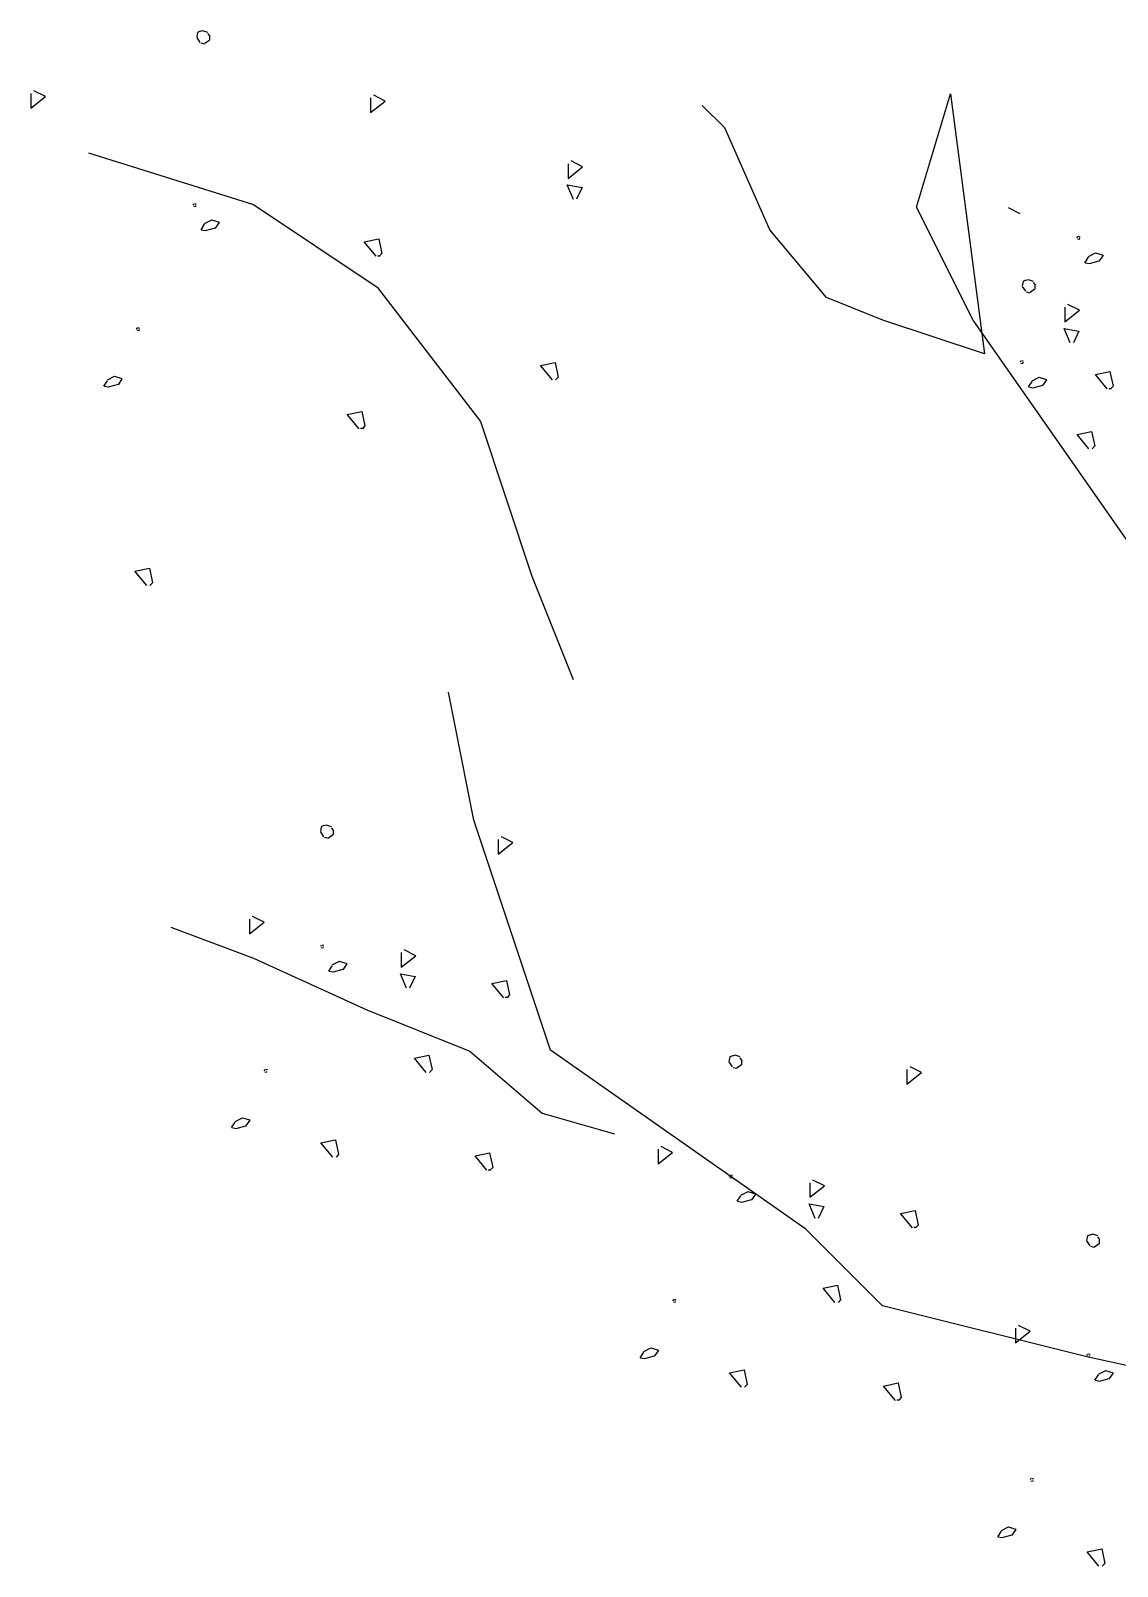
# Model space of a CAD drawing. Extents: x -1.78 to 1.64, y 0 to 4.33.
# Drawn here: x -1.781 to -1.011, y 2.025 to 3.114 of the extents above; entities that cross this region are included whole.
import ezdxf

# ---------------------------------------------------------------- set-up
doc = ezdxf.new("R2010")
doc.units = 0
doc.header["$MEASUREMENT"] = 0

msp = doc.modelspace()

# ---------------------------------------------------------------- linework, layer by layer
for p, q in [((-1.6631, 3.1126), (-1.6637, 3.1094)), ((-1.6637, 3.1091), (-1.6615, 3.1056)), ((-1.6612, 3.1136), (-1.6631, 3.1126)), ((-1.6593, 3.1139), (-1.6612, 3.1132)), ((-1.6609, 3.1053), (-1.6583, 3.1046)), ((-1.6558, 3.1126), (-1.6593, 3.1139)), ((-1.658, 3.105), (-1.6545, 3.1075)), ((-1.6542, 3.1101), (-1.6558, 3.112)), ((-1.6545, 3.1075), (-1.6545, 3.1101)), ((-1.7711, 3.0672), (-1.7793, 3.0713)), ((-1.7815, 3.0694), (-1.7815, 3.059)), ((-1.7815, 3.059), (-1.7711, 3.0672)), ((-1.5404, 3.0662), (-1.5404, 3.0558)), ((-1.5404, 3.0558), (-1.53, 3.064)), ((-1.53, 3.064), (-1.5382, 3.0681)), ((-1.2892, 3.0449), (-1.3052, 3.0609)), ((-1.1531, 2.9888), (-1.129, 3.069)), ((-1.129, 3.069), (-1.105, 2.8847)), ((-1.2572, 2.9728), (-1.2892, 3.0449)), ((-1.7406, 3.0272), (-1.6235, 2.9906)), ((-1.4003, 3.0196), (-1.4003, 3.0092)), ((-1.4003, 3.0092), (-1.39, 3.0174)), ((-1.39, 3.0174), (-1.3981, 3.0215)), ((-1.3965, 2.9943), (-1.4009, 3.0046)), ((-1.4009, 3.0046), (-1.3904, 3.0026)), ((-1.3904, 3.0026), (-1.3943, 2.9944)), ((-1.666, 2.9912), (-1.6666, 2.9903)), ((-1.666, 2.9897), (-1.6644, 2.9893)), ((-1.6641, 2.9909), (-1.6654, 2.9912)), ((-1.6644, 2.99), (-1.6644, 2.9903)), ((-1.6235, 2.9906), (-1.5357, 2.9321)), ((-1.113, 2.9087), (-1.1531, 2.9888)), ((-1.0796, 2.9841), (-1.0878, 2.9882)), ((-1.6584, 2.9766), (-1.6609, 2.9728)), ((-1.6606, 2.9728), (-1.6574, 2.9722)), ((-1.6533, 2.9795), (-1.6584, 2.9769)), ((-1.6574, 2.9722), (-1.6504, 2.9741)), ((-1.6476, 2.9779), (-1.653, 2.9795)), ((-1.6504, 2.9738), (-1.6476, 2.9779)), ((-1.2171, 2.9247), (-1.2572, 2.9728)), ((-1.5449, 2.9641), (-1.5345, 2.9662)), ((-1.5364, 2.9539), (-1.5449, 2.9641)), ((-1.5345, 2.9662), (-1.5324, 2.9559)), ((-1.039, 2.9679), (-1.0397, 2.9669)), ((-1.039, 2.9663), (-1.0374, 2.966)), ((-1.0371, 2.9675), (-1.0384, 2.9679)), ((-1.0374, 2.9666), (-1.0374, 2.9669)), ((-1.5354, 2.9543), (-1.5335, 2.9543)), ((-1.5324, 2.9559), (-1.5342, 2.954)), ((-1.0314, 2.9532), (-1.0339, 2.9494)), ((-1.0263, 2.9561), (-1.0314, 2.9536)), ((-1.0305, 2.9488), (-1.0235, 2.9507)), ((-1.0206, 2.9545), (-1.026, 2.9561)), ((-1.0235, 2.9504), (-1.0206, 2.9545)), ((-1.0336, 2.9494), (-1.0305, 2.9488)), ((-1.5357, 2.9321), (-1.4625, 2.8369)), ((-1.0775, 2.936), (-1.0782, 2.9329)), ((-1.0782, 2.9325), (-1.0759, 2.9291)), ((-1.0756, 2.937), (-1.0775, 2.936)), ((-1.0737, 2.9373), (-1.0756, 2.9367)), ((-1.0702, 2.936), (-1.0737, 2.9373)), ((-1.0725, 2.9284), (-1.069, 2.931)), ((-1.0686, 2.9335), (-1.0702, 2.9354)), ((-1.069, 2.931), (-1.069, 2.9335)), ((-1.1771, 2.9087), (-1.2171, 2.9247)), ((-1.0753, 2.9287), (-1.0728, 2.9281)), ((-1.0376, 2.9157), (-1.0458, 2.9198)), ((-1.105, 2.8847), (-1.1771, 2.9087)), ((-1.0009, 2.7484), (-1.113, 2.9087)), ((-1.048, 2.9179), (-1.048, 2.9075)), ((-1.048, 2.9075), (-1.0376, 2.9157)), ((-1.706, 2.9031), (-1.7067, 2.9021)), ((-1.706, 2.9015), (-1.7044, 2.9012)), ((-1.7041, 2.9028), (-1.7054, 2.9031)), ((-1.7044, 2.9018), (-1.7044, 2.9021)), ((-1.0441, 2.8925), (-1.0485, 2.9028)), ((-1.0485, 2.9028), (-1.0381, 2.9009)), ((-1.0381, 2.9009), (-1.0419, 2.8926)), ((-1.4198, 2.8765), (-1.4095, 2.8786)), ((-1.4114, 2.8663), (-1.4198, 2.8765)), ((-1.4095, 2.8786), (-1.4073, 2.8683)), ((-1.0791, 2.8797), (-1.0797, 2.8788)), ((-1.0791, 2.8781), (-1.0775, 2.8778)), ((-1.0772, 2.8794), (-1.0784, 2.8797)), ((-1.0775, 2.8784), (-1.0775, 2.8788)), ((-1.7273, 2.8657), (-1.7298, 2.8619)), ((-1.7222, 2.8686), (-1.7273, 2.866)), ((-1.7165, 2.867), (-1.7219, 2.8686)), ((-1.7193, 2.8628), (-1.7165, 2.867)), ((-1.4073, 2.8683), (-1.4092, 2.8664)), ((-1.0714, 2.8651), (-1.074, 2.8613)), ((-1.0664, 2.868), (-1.0714, 2.8654)), ((-1.0606, 2.8664), (-1.066, 2.868)), ((-1.0635, 2.8622), (-1.0606, 2.8664)), ((-1.0262, 2.8701), (-1.0159, 2.8722)), ((-1.0178, 2.8599), (-1.0262, 2.8701)), ((-1.0159, 2.8722), (-1.0137, 2.8619)), ((-1.7295, 2.8619), (-1.7263, 2.8613)), ((-1.7263, 2.8613), (-1.7193, 2.8632)), ((-1.0737, 2.8613), (-1.0705, 2.8606)), ((-1.0705, 2.8606), (-1.0635, 2.8625)), ((-1.0168, 2.8603), (-1.0149, 2.8603)), ((-1.0137, 2.8619), (-1.0156, 2.8599)), ((-1.5569, 2.8418), (-1.5466, 2.8439)), ((-1.5484, 2.8316), (-1.5569, 2.8418)), ((-1.5466, 2.8439), (-1.5444, 2.8336)), ((-1.5475, 2.832), (-1.5456, 2.832)), ((-1.5444, 2.8336), (-1.5462, 2.8317)), ((-1.4625, 2.8369), (-1.426, 2.7271)), ((-1.0392, 2.8276), (-1.0289, 2.8298)), ((-1.0308, 2.8175), (-1.0392, 2.8276)), ((-1.0289, 2.8298), (-1.0267, 2.8195)), ((-1.0267, 2.8195), (-1.0286, 2.8175)), ((-1.7076, 2.7306), (-1.6973, 2.7328)), ((-1.6991, 2.7204), (-1.7076, 2.7306)), ((-1.6973, 2.7328), (-1.6951, 2.7224)), ((-1.6951, 2.7224), (-1.6969, 2.7205)), ((-1.426, 2.7271), (-1.3967, 2.6539)), ((-1.4671, 2.5541), (-1.4852, 2.6448)), ((-1.5754, 2.5493), (-1.576, 2.5461)), ((-1.5735, 2.5503), (-1.5754, 2.5493)), ((-1.5716, 2.5506), (-1.5735, 2.55)), ((-1.5681, 2.5493), (-1.5716, 2.5506)), ((-1.5665, 2.5468), (-1.5681, 2.5487)), ((-1.4127, 2.391), (-1.4671, 2.5541)), ((-1.576, 2.5458), (-1.5738, 2.5423)), ((-1.5732, 2.542), (-1.5706, 2.5414)), ((-1.5703, 2.5417), (-1.5668, 2.5442)), ((-1.5668, 2.5442), (-1.5668, 2.5468)), ((-1.4498, 2.5405), (-1.4498, 2.5301)), ((-1.4498, 2.5301), (-1.4394, 2.5383)), ((-1.4394, 2.5383), (-1.4476, 2.5424)), ((-1.6264, 2.4839), (-1.6264, 2.4736)), ((-1.616, 2.4817), (-1.6242, 2.4858)), ((-1.682, 2.4782), (-1.6235, 2.4562)), ((-1.6264, 2.4736), (-1.616, 2.4817)), ((-1.5754, 2.4655), (-1.576, 2.4646)), ((-1.5754, 2.4639), (-1.5738, 2.4636)), ((-1.5735, 2.4652), (-1.5748, 2.4655)), ((-1.5738, 2.4643), (-1.5738, 2.4646)), ((-1.5083, 2.458), (-1.5165, 2.4621)), ((-1.6235, 2.4562), (-1.543, 2.4196)), ((-1.5678, 2.4509), (-1.5703, 2.4471)), ((-1.5627, 2.4538), (-1.5678, 2.4512)), ((-1.557, 2.4522), (-1.5624, 2.4538)), ((-1.5598, 2.448), (-1.557, 2.4522)), ((-1.5187, 2.4602), (-1.5187, 2.4498)), ((-1.5187, 2.4498), (-1.5083, 2.458)), ((-1.57, 2.4471), (-1.5668, 2.4465)), ((-1.5668, 2.4465), (-1.5598, 2.4484)), ((-1.5149, 2.4349), (-1.5192, 2.4451)), ((-1.5192, 2.4451), (-1.5088, 2.4432)), ((-1.5088, 2.4432), (-1.5127, 2.4349)), ((-1.4543, 2.4383), (-1.444, 2.4405)), ((-1.444, 2.4405), (-1.4418, 2.4302)), ((-1.4458, 2.4282), (-1.4543, 2.4383)), ((-1.4449, 2.4286), (-1.443, 2.4286)), ((-1.4418, 2.4302), (-1.4436, 2.4282)), ((-1.543, 2.4196), (-1.4699, 2.3903)), ((-1.5093, 2.3854), (-1.499, 2.3876)), ((-1.5009, 2.3753), (-1.5093, 2.3854)), ((-1.499, 2.3876), (-1.4968, 2.3773)), ((-1.4699, 2.3903), (-1.4187, 2.3464)), ((-1.2316, 2.2641), (-1.4127, 2.391)), ((-1.2856, 2.3862), (-1.2862, 2.383)), ((-1.2836, 2.3871), (-1.2856, 2.3862)), ((-1.2817, 2.3874), (-1.2836, 2.3868)), ((-1.2782, 2.3862), (-1.2817, 2.3874)), ((-1.2767, 2.3836), (-1.2782, 2.3855)), ((-1.6155, 2.3774), (-1.6161, 2.3764)), ((-1.6155, 2.3758), (-1.6139, 2.3755)), ((-1.6135, 2.3771), (-1.6148, 2.3774)), ((-1.6139, 2.3761), (-1.6139, 2.3764)), ((-1.4968, 2.3773), (-1.4987, 2.3753)), ((-1.2862, 2.3827), (-1.284, 2.3792)), ((-1.2833, 2.3788), (-1.2808, 2.3782)), ((-1.2805, 2.3785), (-1.277, 2.3811)), ((-1.277, 2.3811), (-1.277, 2.3836)), ((-1.1599, 2.3773), (-1.1599, 2.3669)), ((-1.1599, 2.3669), (-1.1496, 2.3751)), ((-1.1496, 2.3751), (-1.1577, 2.3792)), ((-1.6316, 2.3429), (-1.6367, 2.3403)), ((-1.6259, 2.3413), (-1.6313, 2.3429)), ((-1.6288, 2.3371), (-1.6259, 2.3413)), ((-1.4187, 2.3464), (-1.3674, 2.3317)), ((-1.6367, 2.34), (-1.6392, 2.3362)), ((-1.6389, 2.3362), (-1.6358, 2.3355)), ((-1.6358, 2.3355), (-1.6288, 2.3374)), ((-1.5756, 2.3253), (-1.5653, 2.3275)), ((-1.5672, 2.3151), (-1.5756, 2.3253)), ((-1.5653, 2.3275), (-1.5631, 2.3171)), ((-1.3365, 2.3208), (-1.3365, 2.3104)), ((-1.3262, 2.3186), (-1.3343, 2.3227)), ((-1.5631, 2.3171), (-1.5649, 2.3152)), ((-1.4663, 2.3161), (-1.456, 2.3182)), ((-1.4579, 2.3059), (-1.4663, 2.3161)), ((-1.456, 2.3182), (-1.4538, 2.3079)), ((-1.3365, 2.3104), (-1.3262, 2.3186)), ((-1.4569, 2.3063), (-1.455, 2.3063)), ((-1.4538, 2.3079), (-1.4557, 2.3059)), ((-1.2856, 2.3024), (-1.2862, 2.3014)), ((-1.2856, 2.3008), (-1.284, 2.3005)), ((-1.2837, 2.3021), (-1.2849, 2.3024)), ((-1.284, 2.3011), (-1.284, 2.3014)), ((-1.2185, 2.2948), (-1.2267, 2.2989)), ((-1.2779, 2.2878), (-1.2805, 2.2839)), ((-1.2728, 2.2906), (-1.2779, 2.2881)), ((-1.2671, 2.289), (-1.2725, 2.2906)), ((-1.27, 2.2849), (-1.2671, 2.289)), ((-1.2289, 2.297), (-1.2289, 2.2867)), ((-1.2289, 2.2867), (-1.2185, 2.2948)), ((-1.2802, 2.2839), (-1.277, 2.2833)), ((-1.277, 2.2833), (-1.27, 2.2852)), ((-1.225, 2.2717), (-1.2294, 2.282)), ((-1.2294, 2.282), (-1.2189, 2.2801)), ((-1.2189, 2.2801), (-1.2228, 2.2718)), ((-1.1644, 2.2752), (-1.1541, 2.2774)), ((-1.1541, 2.2774), (-1.1519, 2.267)), ((-1.156, 2.265), (-1.1644, 2.2752)), ((-1.155, 2.2655), (-1.1531, 2.2655)), ((-1.1519, 2.267), (-1.1538, 2.2651)), ((-1.1772, 2.2097), (-1.2316, 2.2641)), ((-1.0319, 2.2593), (-1.0326, 2.2561)), ((-1.0326, 2.2558), (-1.0303, 2.2523)), ((-1.03, 2.2602), (-1.0319, 2.2593)), ((-1.0281, 2.2605), (-1.03, 2.2599)), ((-1.0246, 2.2593), (-1.0281, 2.2605)), ((-1.0268, 2.2516), (-1.0233, 2.2542)), ((-1.023, 2.2567), (-1.0246, 2.2586)), ((-1.0233, 2.2542), (-1.0233, 2.2567)), ((-1.0297, 2.252), (-1.0272, 2.2513)), ((-1.2194, 2.2223), (-1.2091, 2.2244)), ((-1.211, 2.2121), (-1.2194, 2.2223)), ((-1.2091, 2.2244), (-1.207, 2.2141)), ((-1.3256, 2.2142), (-1.3262, 2.2133)), ((-1.3256, 2.2126), (-1.324, 2.2123)), ((-1.3237, 2.2139), (-1.325, 2.2142)), ((-1.324, 2.213), (-1.324, 2.2133)), ((-1.207, 2.2141), (-1.2088, 2.2122)), ((-1.0323, 2.1735), (-1.1772, 2.2097)), ((-1.0829, 2.1939), (-1.0829, 2.1835)), ((-1.0829, 2.1835), (-1.0725, 2.1917)), ((-1.0725, 2.1917), (-1.0807, 2.1958)), ((-1.3418, 2.1797), (-1.3468, 2.1772)), ((-1.336, 2.1781), (-1.3414, 2.1797)), ((-1.3389, 2.174), (-1.336, 2.1781)), ((-1.3468, 2.1768), (-1.3494, 2.173)), ((-1.3491, 2.173), (-1.3459, 2.1724)), ((-1.3459, 2.1724), (-1.3389, 2.1743)), ((-1.0319, 2.1755), (-1.0326, 2.1745)), ((-0.7787, 2.1191), (-1.0323, 2.1735)), ((-1.0319, 2.1739), (-1.0303, 2.1736)), ((-1.03, 2.1752), (-1.0313, 2.1755)), ((-1.0303, 2.1742), (-1.0303, 2.1745)), ((-1.2857, 2.1622), (-1.2754, 2.1643)), ((-1.2773, 2.152), (-1.2857, 2.1622)), ((-1.2754, 2.1643), (-1.2733, 2.154)), ((-1.0243, 2.1609), (-1.0268, 2.157)), ((-1.0265, 2.157), (-1.0234, 2.1564)), ((-1.0192, 2.1637), (-1.0243, 2.1612)), ((-1.0234, 2.1564), (-1.0164, 2.1583)), ((-1.0135, 2.1621), (-1.0189, 2.1637)), ((-1.0164, 2.158), (-1.0135, 2.1621)), ((-1.2733, 2.154), (-1.2751, 2.1521)), ((-1.1765, 2.1529), (-1.1661, 2.1551)), ((-1.168, 2.1427), (-1.1765, 2.1529)), ((-1.1661, 2.1551), (-1.164, 2.1447)), ((-1.167, 2.1432), (-1.1651, 2.1432)), ((-1.164, 2.1447), (-1.1658, 2.1428)), ((-1.072, 2.0873), (-1.0726, 2.0864)), ((-1.072, 2.0858), (-1.0704, 2.0854)), ((-1.0701, 2.087), (-1.0713, 2.0873)), ((-1.0704, 2.0861), (-1.0704, 2.0864)), ((-1.0932, 2.0499), (-1.0958, 2.0461)), ((-1.0881, 2.0528), (-1.0932, 2.0503)), ((-1.0923, 2.0455), (-1.0853, 2.0474)), ((-1.0824, 2.0512), (-1.0878, 2.0528)), ((-1.0853, 2.0471), (-1.0824, 2.0512)), ((-1.0954, 2.0461), (-1.0923, 2.0455)), ((-1.0321, 2.0353), (-1.0218, 2.0374)), ((-1.0218, 2.0374), (-1.0196, 2.0271)), ((-1.0237, 2.0251), (-1.0321, 2.0353)), ((-1.0196, 2.0271), (-1.0215, 2.0252))]:
    msp.add_line(p, q)

doc.saveas('drawing.dxf')
